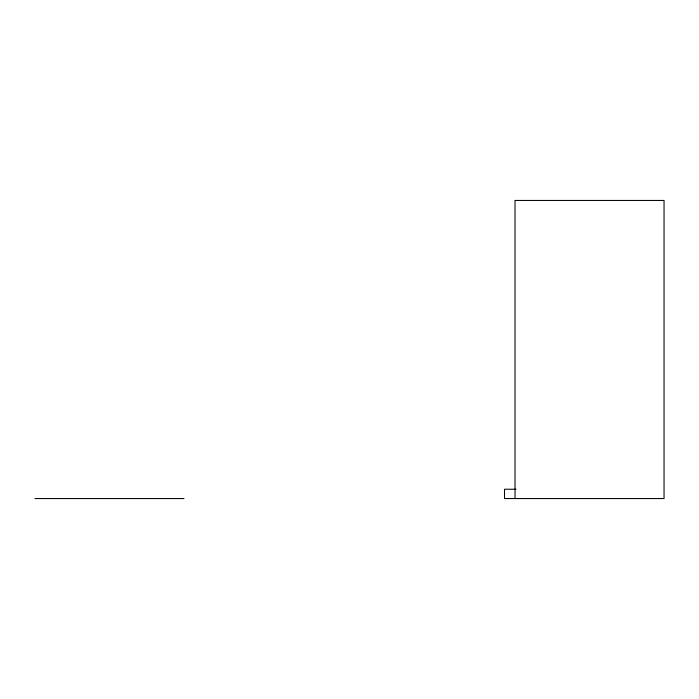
<?xml version="1.0" encoding="UTF-8"?>
<svg xmlns="http://www.w3.org/2000/svg" width="699" height="699" viewBox="0 0 699 699"><rect width="100%" height="100%" fill="white"/><g stroke="black" fill="none" stroke-linecap="round" stroke-linejoin="round"><path stroke-width="1.05" d="M515.958 489.239L504.512 489.239L504.512 498.553L664.05 498.553L664.05 200.447L515.023 200.447L515.023 498.553M34.95 498.553L183.977 498.553"/></g></svg>
